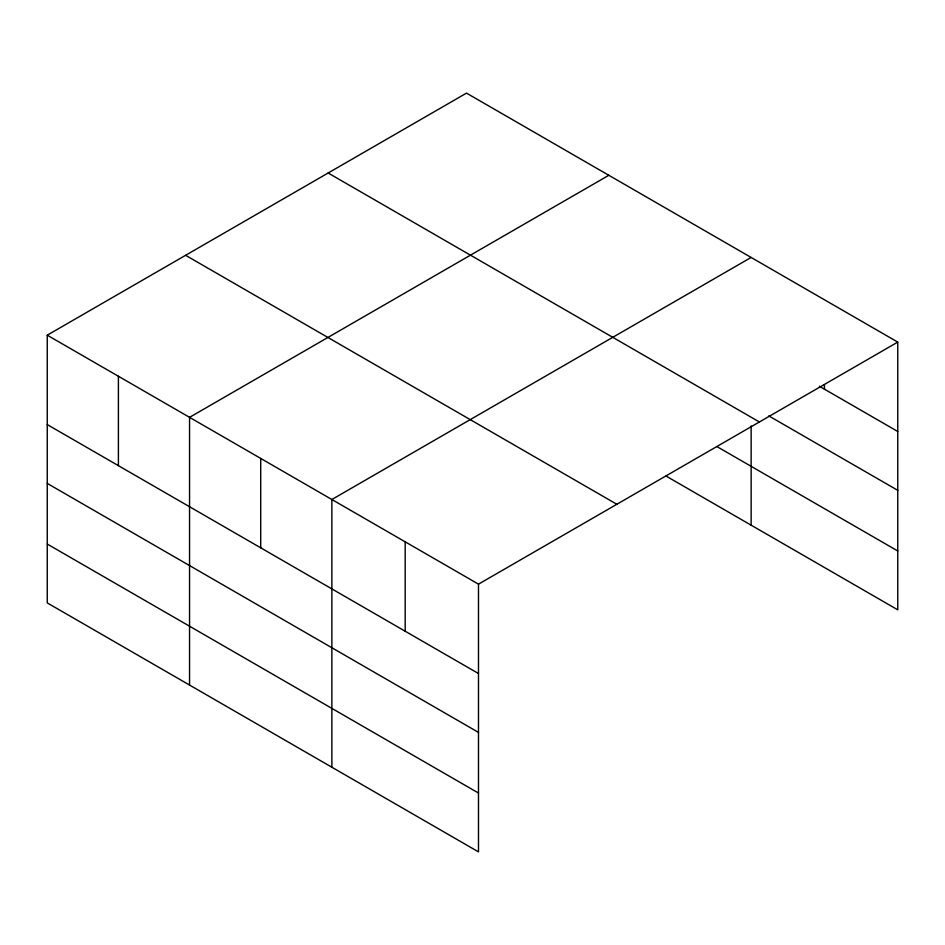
<?xml version="1.0" encoding="UTF-8"?>
<svg xmlns="http://www.w3.org/2000/svg" width="945" height="945" viewBox="0 0 945 945"><rect width="100%" height="100%" fill="white"/><g stroke="black" fill="none" stroke-linecap="round" stroke-linejoin="round"><path stroke-width="1.42" d="M478.489 732.399L478.489 584.152L47.25 335.18L47.25 602.898L478.489 851.882L478.489 732.399L47.25 483.415M666.001 476.02L897.75 609.82L897.75 342.102L466.511 93.118L47.25 335.18M608.816 175.286L189.555 417.347L189.555 685.066M751.133 257.442L331.872 499.503L331.872 767.222M478.489 584.152L897.75 342.102M819.386 386.245L897.75 431.487M768.828 415.906L897.75 490.337M328.151 173.006L759.39 421.978M716.818 446.512L897.75 550.97M185.61 255.304L616.849 504.276M47.25 424.577L478.489 673.549M47.25 544.048L478.489 793.032M824.442 384.769L824.442 389.163M751.133 425.9L751.133 525.172M405.181 541.828L405.181 631.225M260.714 458.419L260.714 547.816M118.408 376.264L118.408 465.649"/></g></svg>
